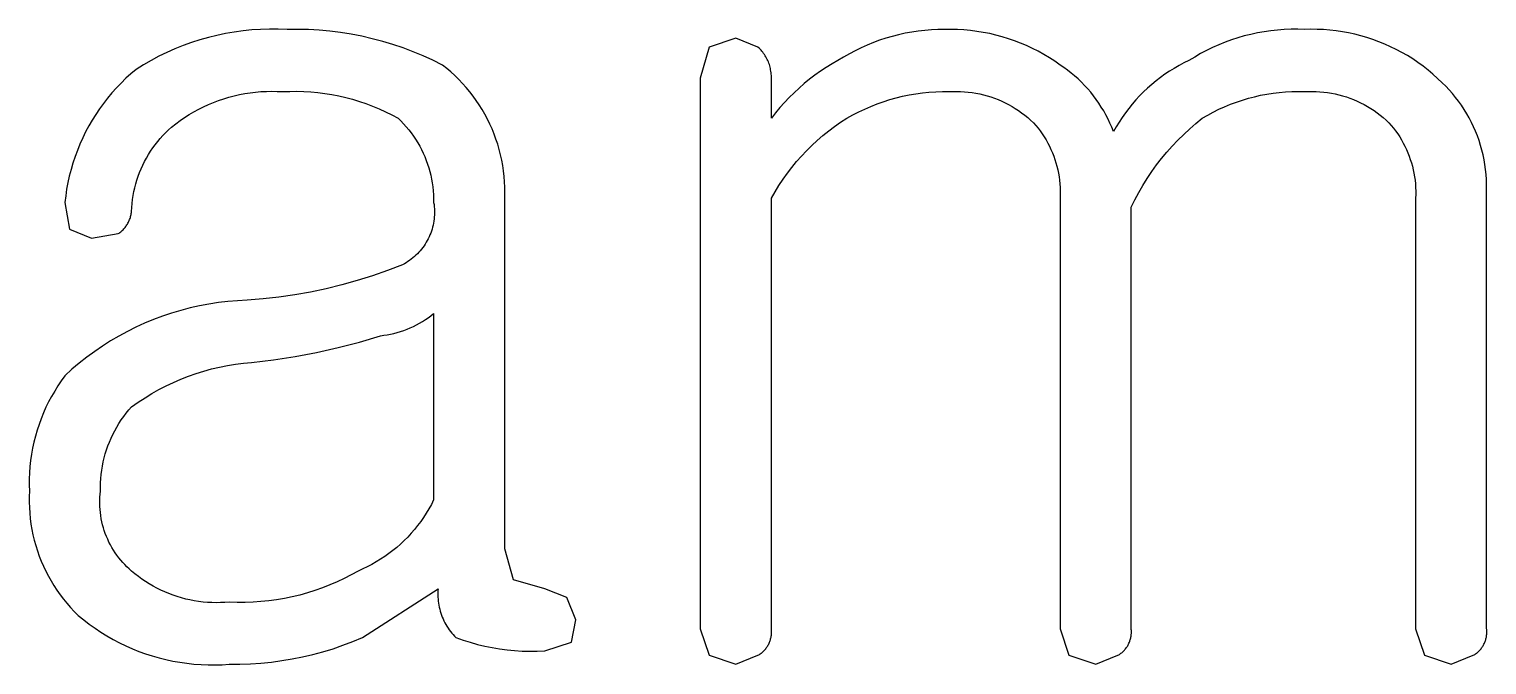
# Model space of a CAD drawing. Header units: millimetres. Extents: x 3033 to 5773, y 123 to 1487.
# Drawn here: x 4036.22 to 4053.13, y 319.68 to 327.06 of the extents above; entities that cross this region are included whole.
import ezdxf

# ---------------------------------------------------------------- set-up
doc = ezdxf.new("R2010")
doc.units = ezdxf.units.MM
doc.header["$MEASUREMENT"] = 0
doc.layers.add('TEX', color=70, linetype='Continuous')

msp = doc.modelspace()

# ---------------------------------------------------------------- linework, layer by layer
at = {"layer": 'TEX'}
for p, q in [((4038.197, 326.937), (4038.099, 326.906)), ((4038.295, 326.965), (4038.197, 326.937)), ((4038.395, 326.99), (4038.295, 326.965)), ((4038.495, 327.011), (4038.395, 326.99)), ((4038.596, 327.028), (4038.495, 327.011)), ((4038.697, 327.042), (4038.596, 327.028)), ((4038.799, 327.053), (4038.697, 327.042)), ((4038.901, 327.059), (4038.799, 327.053)), ((4039.004, 327.063), (4038.901, 327.059)), ((4039.106, 327.063), (4039.004, 327.063)), ((4039.208, 327.059), (4039.106, 327.063)), ((4039.333, 327.06), (4039.208, 327.059)), ((4039.458, 327.057), (4039.333, 327.06)), ((4039.582, 327.05), (4039.458, 327.057)), ((4039.706, 327.038), (4039.582, 327.05)), ((4039.83, 327.023), (4039.706, 327.038)), ((4039.953, 327.003), (4039.83, 327.023)), ((4040.075, 326.98), (4039.953, 327.003)), ((4040.197, 326.952), (4040.075, 326.98)), ((4040.318, 326.92), (4040.197, 326.952)), ((4040.437, 326.884), (4040.318, 326.92)), ((4044.414, 326.956), (4044.105, 326.853)), ((4044.672, 326.853), (4044.414, 326.956)), ((4046.083, 326.933), (4046.011, 326.906)), ((4046.156, 326.957), (4046.083, 326.933)), ((4046.23, 326.978), (4046.156, 326.957)), ((4046.304, 326.997), (4046.23, 326.978)), ((4046.379, 327.014), (4046.304, 326.997)), ((4046.455, 327.028), (4046.379, 327.014)), ((4046.531, 327.039), (4046.455, 327.028)), ((4046.607, 327.048), (4046.531, 327.039)), ((4046.684, 327.054), (4046.607, 327.048)), ((4046.76, 327.058), (4046.684, 327.054)), ((4046.837, 327.059), (4046.76, 327.058)), ((4046.912, 327.06), (4046.837, 327.059)), ((4046.987, 327.058), (4046.912, 327.06)), ((4047.062, 327.054), (4046.987, 327.058)), ((4047.137, 327.047), (4047.062, 327.054)), ((4047.212, 327.037), (4047.137, 327.047)), ((4047.286, 327.025), (4047.212, 327.037)), ((4047.36, 327.011), (4047.286, 327.025)), ((4047.433, 326.993), (4047.36, 327.011)), ((4047.505, 326.974), (4047.433, 326.993)), ((4047.577, 326.952), (4047.505, 326.974)), ((4047.648, 326.927), (4047.577, 326.952)), ((4047.718, 326.9), (4047.648, 326.927)), ((4050.164, 326.937), (4050.091, 326.911)), ((4050.239, 326.962), (4050.164, 326.937)), ((4050.314, 326.983), (4050.239, 326.962)), ((4050.39, 327.002), (4050.314, 326.983)), ((4050.467, 327.019), (4050.39, 327.002)), ((4050.544, 327.033), (4050.467, 327.019)), ((4050.621, 327.044), (4050.544, 327.033)), ((4050.699, 327.052), (4050.621, 327.044)), ((4050.777, 327.058), (4050.699, 327.052)), ((4050.856, 327.061), (4050.777, 327.058)), ((4050.934, 327.061), (4050.856, 327.061)), ((4051.012, 327.059), (4050.934, 327.061)), ((4051.086, 327.061), (4051.012, 327.059)), ((4051.159, 327.06), (4051.086, 327.061)), ((4051.233, 327.057), (4051.159, 327.06)), ((4051.306, 327.051), (4051.233, 327.057)), ((4051.379, 327.043), (4051.306, 327.051)), ((4051.452, 327.033), (4051.379, 327.043)), ((4051.524, 327.019), (4051.452, 327.033)), ((4051.596, 327.004), (4051.524, 327.019)), ((4051.667, 326.986), (4051.596, 327.004)), ((4051.737, 326.965), (4051.667, 326.986)), ((4051.807, 326.942), (4051.737, 326.965)), ((4051.876, 326.917), (4051.807, 326.942)), ((4051.944, 326.889), (4051.876, 326.917)), ((4037.722, 326.747), (4037.632, 326.7)), ((4037.814, 326.792), (4037.722, 326.747)), ((4037.908, 326.833), (4037.814, 326.792)), ((4038.003, 326.871), (4037.908, 326.833)), ((4038.099, 326.906), (4038.003, 326.871)), ((4040.555, 326.844), (4040.437, 326.884)), ((4040.672, 326.801), (4040.555, 326.844)), ((4040.787, 326.753), (4040.672, 326.801)), ((4040.901, 326.702), (4040.787, 326.753)), ((4044.105, 326.853), (4044.002, 326.492)), ((4044.684, 326.842), (4044.672, 326.853)), ((4044.696, 326.83), (4044.684, 326.842)), ((4044.707, 326.818), (4044.696, 326.83)), ((4044.717, 326.806), (4044.707, 326.818)), ((4044.727, 326.794), (4044.717, 326.806)), ((4044.737, 326.781), (4044.727, 326.794)), ((4044.747, 326.767), (4044.737, 326.781)), ((4044.755, 326.754), (4044.747, 326.767)), ((4044.764, 326.74), (4044.755, 326.754)), ((4045.732, 326.777), (4045.665, 326.738)), ((4045.8, 326.812), (4045.732, 326.777)), ((4045.869, 326.846), (4045.8, 326.812)), ((4045.939, 326.877), (4045.869, 326.846)), ((4046.011, 326.906), (4045.939, 326.877)), ((4047.787, 326.871), (4047.718, 326.9)), ((4047.855, 326.839), (4047.787, 326.871)), ((4047.922, 326.805), (4047.855, 326.839)), ((4047.988, 326.769), (4047.922, 326.805)), ((4048.053, 326.73), (4047.988, 326.769)), ((4049.807, 326.778), (4049.739, 326.739)), ((4049.876, 326.815), (4049.807, 326.778)), ((4049.946, 326.849), (4049.876, 326.815)), ((4050.018, 326.881), (4049.946, 326.849)), ((4050.091, 326.911), (4050.018, 326.881)), ((4052.011, 326.859), (4051.944, 326.889)), ((4052.077, 326.827), (4052.011, 326.859)), ((4052.142, 326.792), (4052.077, 326.827)), ((4052.206, 326.756), (4052.142, 326.792)), ((4052.268, 326.717), (4052.206, 326.756)), ((4037.456, 326.595), (4037.396, 326.544)), ((4037.543, 326.649), (4037.456, 326.595)), ((4037.632, 326.7), (4037.543, 326.649)), ((4041.012, 326.646), (4040.901, 326.702)), ((4041.062, 326.607), (4041.012, 326.646)), ((4041.11, 326.566), (4041.062, 326.607)), ((4044.772, 326.726), (4044.764, 326.74)), ((4044.779, 326.711), (4044.772, 326.726)), ((4044.786, 326.697), (4044.779, 326.711)), ((4044.792, 326.682), (4044.786, 326.697)), ((4044.798, 326.667), (4044.792, 326.682)), ((4044.804, 326.651), (4044.798, 326.667)), ((4044.808, 326.636), (4044.804, 326.651)), ((4044.813, 326.62), (4044.808, 326.636)), ((4044.816, 326.604), (4044.813, 326.62)), ((4044.819, 326.589), (4044.816, 326.604)), ((4044.822, 326.573), (4044.819, 326.589)), ((4045.464, 326.617), (4045.397, 326.574)), ((4045.531, 326.659), (4045.464, 326.617)), ((4045.6, 326.698), (4045.531, 326.659)), ((4045.665, 326.738), (4045.6, 326.698)), ((4048.116, 326.689), (4048.053, 326.73)), ((4048.177, 326.646), (4048.116, 326.689)), ((4048.221, 326.617), (4048.177, 326.646)), ((4048.264, 326.585), (4048.221, 326.617)), ((4048.306, 326.553), (4048.264, 326.585)), ((4049.502, 326.607), (4049.447, 326.573)), ((4049.557, 326.639), (4049.502, 326.607)), ((4049.614, 326.67), (4049.557, 326.639)), ((4049.672, 326.698), (4049.614, 326.67)), ((4049.739, 326.739), (4049.672, 326.698)), ((4052.329, 326.676), (4052.268, 326.717)), ((4052.388, 326.632), (4052.329, 326.676)), ((4052.446, 326.587), (4052.388, 326.632)), ((4052.503, 326.54), (4052.446, 326.587)), ((4037.282, 326.437), (4037.228, 326.38)), ((4037.338, 326.492), (4037.282, 326.437)), ((4037.396, 326.544), (4037.338, 326.492)), ((4041.156, 326.523), (4041.11, 326.566)), ((4041.202, 326.478), (4041.156, 326.523)), ((4041.245, 326.433), (4041.202, 326.478)), ((4041.287, 326.385), (4041.245, 326.433)), ((4044.002, 326.492), (4044.002, 320.1)), ((4044.824, 326.557), (4044.822, 326.573)), ((4044.826, 326.54), (4044.824, 326.557)), ((4044.827, 326.524), (4044.826, 326.54)), ((4044.827, 326.508), (4044.827, 326.524)), ((4044.827, 326.492), (4044.827, 326.508)), ((4044.827, 326.028), (4044.827, 326.492)), ((4045.208, 326.43), (4045.148, 326.378)), ((4045.269, 326.48), (4045.208, 326.43)), ((4045.333, 326.528), (4045.269, 326.48)), ((4045.397, 326.574), (4045.333, 326.528)), ((4048.346, 326.519), (4048.306, 326.553)), ((4048.386, 326.484), (4048.346, 326.519)), ((4048.424, 326.447), (4048.386, 326.484)), ((4048.461, 326.409), (4048.424, 326.447)), ((4048.497, 326.37), (4048.461, 326.409)), ((4049.24, 326.42), (4049.192, 326.377)), ((4049.29, 326.461), (4049.24, 326.42)), ((4049.341, 326.5), (4049.29, 326.461)), ((4049.393, 326.538), (4049.341, 326.5)), ((4049.447, 326.573), (4049.393, 326.538)), ((4052.557, 326.491), (4052.503, 326.54)), ((4052.61, 326.44), (4052.557, 326.491)), ((4052.651, 326.4), (4052.61, 326.44)), ((4037.126, 326.262), (4037.078, 326.2)), ((4037.176, 326.322), (4037.126, 326.262)), ((4037.228, 326.38), (4037.176, 326.322)), ((4038.413, 326.234), (4038.473, 326.254)), ((4038.473, 326.254), (4038.533, 326.272)), ((4038.533, 326.272), (4038.594, 326.288)), ((4038.594, 326.288), (4038.656, 326.302)), ((4038.656, 326.302), (4038.718, 326.314)), ((4038.718, 326.314), (4038.78, 326.324)), ((4038.78, 326.324), (4038.842, 326.331)), ((4038.842, 326.331), (4038.905, 326.337)), ((4038.905, 326.337), (4038.968, 326.34)), ((4038.968, 326.34), (4039.031, 326.341)), ((4039.031, 326.341), (4039.094, 326.34)), ((4039.094, 326.34), (4039.157, 326.337)), ((4039.157, 326.337), (4039.239, 326.34)), ((4039.239, 326.34), (4039.321, 326.341)), ((4039.321, 326.341), (4039.403, 326.339)), ((4039.403, 326.339), (4039.485, 326.334)), ((4039.485, 326.334), (4039.566, 326.326)), ((4039.566, 326.326), (4039.647, 326.316)), ((4039.647, 326.316), (4039.728, 326.303)), ((4039.728, 326.303), (4039.809, 326.287)), ((4039.809, 326.287), (4039.889, 326.269)), ((4039.889, 326.269), (4039.968, 326.248)), ((4039.968, 326.248), (4040.047, 326.224)), ((4041.328, 326.336), (4041.287, 326.385)), ((4041.366, 326.286), (4041.328, 326.336)), ((4041.403, 326.235), (4041.366, 326.286)), ((4045.033, 326.268), (4044.979, 326.211)), ((4045.09, 326.324), (4045.033, 326.268)), ((4045.148, 326.378), (4045.09, 326.324)), ((4046.126, 326.22), (4046.2, 326.244)), ((4046.2, 326.244), (4046.275, 326.264)), ((4046.275, 326.264), (4046.35, 326.283)), ((4046.35, 326.283), (4046.426, 326.298)), ((4046.426, 326.298), (4046.502, 326.311)), ((4046.502, 326.311), (4046.579, 326.322)), ((4046.579, 326.322), (4046.656, 326.33)), ((4046.656, 326.33), (4046.734, 326.335)), ((4046.734, 326.335), (4046.811, 326.337)), ((4046.811, 326.337), (4046.889, 326.337)), ((4046.889, 326.337), (4046.933, 326.339)), ((4046.933, 326.339), (4046.978, 326.34)), ((4046.978, 326.34), (4047.023, 326.339)), ((4047.023, 326.339), (4047.068, 326.336)), ((4047.068, 326.336), (4047.112, 326.332)), ((4047.112, 326.332), (4047.157, 326.327)), ((4047.157, 326.327), (4047.201, 326.32)), ((4047.201, 326.32), (4047.245, 326.311)), ((4047.245, 326.311), (4047.288, 326.301)), ((4047.288, 326.301), (4047.332, 326.289)), ((4047.332, 326.289), (4047.374, 326.276)), ((4047.374, 326.276), (4047.417, 326.261)), ((4047.417, 326.261), (4047.458, 326.245)), ((4047.458, 326.245), (4047.5, 326.227)), ((4048.532, 326.33), (4048.497, 326.37)), ((4048.565, 326.288), (4048.532, 326.33)), ((4048.596, 326.246), (4048.565, 326.288)), ((4048.627, 326.202), (4048.596, 326.246)), ((4049.056, 326.24), (4049.013, 326.192)), ((4049.1, 326.288), (4049.056, 326.24)), ((4049.145, 326.333), (4049.1, 326.288)), ((4049.192, 326.377), (4049.145, 326.333)), ((4050.222, 326.216), (4050.292, 326.239)), ((4050.292, 326.239), (4050.362, 326.26)), ((4050.362, 326.26), (4050.432, 326.278)), ((4050.432, 326.278), (4050.504, 326.294)), ((4050.504, 326.294), (4050.576, 326.308)), ((4050.576, 326.308), (4050.648, 326.319)), ((4050.648, 326.319), (4050.72, 326.328)), ((4050.72, 326.328), (4050.793, 326.334)), ((4050.793, 326.334), (4050.866, 326.337)), ((4050.866, 326.337), (4050.939, 326.339)), ((4050.939, 326.339), (4051.012, 326.337)), ((4051.012, 326.337), (4051.057, 326.339)), ((4051.057, 326.339), (4051.102, 326.34)), ((4051.102, 326.34), (4051.147, 326.339)), ((4051.147, 326.339), (4051.191, 326.336)), ((4051.191, 326.336), (4051.236, 326.332)), ((4051.236, 326.332), (4051.28, 326.327)), ((4051.28, 326.327), (4051.325, 326.32)), ((4051.325, 326.32), (4051.369, 326.311)), ((4051.369, 326.311), (4051.412, 326.301)), ((4051.412, 326.301), (4051.455, 326.289)), ((4051.455, 326.289), (4051.498, 326.276)), ((4051.498, 326.276), (4051.54, 326.261)), ((4051.54, 326.261), (4051.582, 326.245)), ((4051.582, 326.245), (4051.623, 326.227)), ((4052.69, 326.358), (4052.651, 326.4)), ((4052.728, 326.315), (4052.69, 326.358)), ((4052.765, 326.27), (4052.728, 326.315)), ((4052.8, 326.225), (4052.765, 326.27)), ((4036.989, 326.072), (4036.947, 326.006)), ((4037.032, 326.137), (4036.989, 326.072)), ((4037.078, 326.2), (4037.032, 326.137)), ((4038.02, 326.037), (4038.073, 326.071)), ((4038.073, 326.071), (4038.127, 326.103)), ((4038.127, 326.103), (4038.183, 326.133)), ((4038.183, 326.133), (4038.239, 326.161)), ((4038.239, 326.161), (4038.296, 326.187)), ((4038.296, 326.187), (4038.354, 326.212)), ((4038.354, 326.212), (4038.413, 326.234)), ((4040.047, 326.224), (4040.124, 326.198)), ((4040.124, 326.198), (4040.201, 326.169)), ((4040.201, 326.169), (4040.277, 326.137)), ((4040.277, 326.137), (4040.351, 326.103)), ((4040.351, 326.103), (4040.425, 326.067)), ((4041.438, 326.182), (4041.403, 326.235)), ((4041.472, 326.129), (4041.438, 326.182)), ((4041.503, 326.074), (4041.472, 326.129)), ((4041.533, 326.018), (4041.503, 326.074)), ((4044.876, 326.091), (4044.827, 326.028)), ((4044.926, 326.152), (4044.876, 326.091)), ((4044.979, 326.211), (4044.926, 326.152)), ((4045.771, 326.066), (4045.84, 326.102)), ((4045.84, 326.102), (4045.91, 326.135)), ((4045.91, 326.135), (4045.981, 326.166)), ((4045.981, 326.166), (4046.053, 326.194)), ((4046.053, 326.194), (4046.126, 326.22)), ((4047.5, 326.227), (4047.54, 326.208)), ((4047.54, 326.208), (4047.58, 326.187)), ((4047.58, 326.187), (4047.619, 326.166)), ((4047.619, 326.166), (4047.657, 326.142)), ((4047.657, 326.142), (4047.695, 326.118)), ((4047.695, 326.118), (4047.731, 326.092)), ((4047.731, 326.092), (4047.767, 326.065)), ((4048.655, 326.158), (4048.627, 326.202)), ((4048.683, 326.113), (4048.655, 326.158)), ((4048.709, 326.066), (4048.683, 326.113)), ((4048.934, 326.091), (4048.897, 326.038)), ((4048.973, 326.142), (4048.934, 326.091)), ((4049.013, 326.192), (4048.973, 326.142)), ((4049.89, 326.065), (4049.954, 326.1)), ((4049.954, 326.1), (4050.02, 326.132)), ((4050.02, 326.132), (4050.086, 326.162)), ((4050.086, 326.162), (4050.154, 326.19)), ((4050.154, 326.19), (4050.222, 326.216)), ((4051.623, 326.227), (4051.664, 326.208)), ((4051.664, 326.208), (4051.704, 326.187)), ((4051.704, 326.187), (4051.743, 326.166)), ((4051.743, 326.166), (4051.781, 326.142)), ((4051.781, 326.142), (4051.819, 326.118)), ((4051.819, 326.118), (4051.855, 326.092)), ((4051.855, 326.092), (4051.891, 326.065)), ((4052.833, 326.178), (4052.8, 326.225)), ((4052.865, 326.13), (4052.833, 326.178)), ((4052.895, 326.081), (4052.865, 326.13)), ((4052.923, 326.031), (4052.895, 326.081)), ((4036.908, 325.938), (4036.871, 325.869)), ((4036.947, 326.006), (4036.908, 325.938)), ((4037.834, 325.894), (4037.868, 325.925)), ((4037.868, 325.925), (4037.917, 325.964)), ((4037.917, 325.964), (4037.968, 326.001)), ((4037.968, 326.001), (4038.02, 326.037)), ((4040.425, 326.067), (4040.497, 326.028)), ((4040.497, 326.028), (4040.53, 325.996)), ((4040.53, 325.996), (4040.561, 325.963)), ((4040.561, 325.963), (4040.591, 325.929)), ((4040.591, 325.929), (4040.62, 325.894)), ((4041.561, 325.961), (4041.533, 326.018)), ((4041.587, 325.903), (4041.561, 325.961)), ((4041.61, 325.844), (4041.587, 325.903)), ((4045.492, 325.88), (4045.561, 325.932)), ((4045.561, 325.932), (4045.631, 325.981)), ((4045.631, 325.981), (4045.703, 326.028)), ((4045.703, 326.028), (4045.771, 326.066)), ((4047.767, 326.065), (4047.802, 326.037)), ((4047.802, 326.037), (4047.835, 326.007)), ((4047.835, 326.007), (4047.868, 325.976)), ((4047.868, 325.976), (4047.895, 325.945)), ((4047.895, 325.945), (4047.921, 325.913)), ((4047.921, 325.913), (4047.946, 325.88)), ((4048.733, 326.019), (4048.709, 326.066)), ((4048.755, 325.971), (4048.733, 326.019)), ((4048.777, 325.923), (4048.755, 325.971)), ((4048.796, 325.873), (4048.777, 325.923)), ((4048.828, 325.929), (4048.796, 325.873)), ((4048.861, 325.984), (4048.828, 325.929)), ((4048.897, 326.038), (4048.861, 325.984)), ((4049.612, 325.841), (4049.681, 325.905)), ((4049.681, 325.905), (4049.753, 325.968)), ((4049.753, 325.968), (4049.827, 326.028)), ((4049.827, 326.028), (4049.89, 326.065)), ((4051.891, 326.065), (4051.925, 326.037)), ((4051.925, 326.037), (4051.959, 326.007)), ((4051.959, 326.007), (4051.992, 325.976)), ((4051.992, 325.976), (4052.019, 325.945)), ((4052.019, 325.945), (4052.045, 325.913)), ((4052.045, 325.913), (4052.07, 325.88)), ((4052.949, 325.98), (4052.923, 326.031)), ((4052.974, 325.928), (4052.949, 325.98)), ((4052.997, 325.876), (4052.974, 325.928)), ((4036.837, 325.799), (4036.805, 325.728)), ((4036.871, 325.869), (4036.837, 325.799)), ((4037.679, 325.721), (4037.707, 325.758)), ((4037.707, 325.758), (4037.737, 325.793)), ((4037.737, 325.793), (4037.768, 325.828)), ((4037.768, 325.828), (4037.8, 325.861)), ((4037.8, 325.861), (4037.834, 325.894)), ((4040.62, 325.894), (4040.648, 325.858)), ((4040.648, 325.858), (4040.675, 325.821)), ((4040.675, 325.821), (4040.7, 325.783)), ((4040.7, 325.783), (4040.724, 325.744)), ((4040.724, 325.744), (4040.747, 325.705)), ((4041.632, 325.785), (4041.61, 325.844)), ((4041.652, 325.725), (4041.632, 325.785)), ((4045.297, 325.711), (4045.36, 325.77)), ((4045.36, 325.77), (4045.425, 325.826)), ((4045.425, 325.826), (4045.492, 325.88)), ((4047.946, 325.88), (4047.97, 325.846)), ((4047.97, 325.846), (4047.993, 325.811)), ((4047.993, 325.811), (4048.014, 325.776)), ((4048.014, 325.776), (4048.035, 325.74)), ((4048.035, 325.74), (4048.054, 325.703)), ((4049.479, 325.705), (4049.544, 325.774)), ((4049.544, 325.774), (4049.612, 325.841)), ((4052.07, 325.88), (4052.094, 325.846)), ((4052.094, 325.846), (4052.117, 325.811)), ((4052.117, 325.811), (4052.138, 325.776)), ((4052.138, 325.776), (4052.158, 325.74)), ((4052.158, 325.74), (4052.177, 325.703)), ((4053.018, 325.822), (4052.997, 325.876)), ((4053.038, 325.768), (4053.018, 325.822)), ((4053.055, 325.713), (4053.038, 325.768)), ((4036.748, 325.582), (4036.724, 325.508)), ((4036.775, 325.655), (4036.748, 325.582)), ((4036.805, 325.728), (4036.775, 325.655)), ((4037.555, 325.525), (4037.577, 325.566)), ((4037.577, 325.566), (4037.601, 325.606)), ((4037.601, 325.606), (4037.625, 325.645)), ((4037.625, 325.645), (4037.651, 325.684)), ((4037.651, 325.684), (4037.679, 325.721)), ((4040.747, 325.705), (4040.768, 325.664)), ((4040.768, 325.664), (4040.788, 325.623)), ((4040.788, 325.623), (4040.806, 325.582)), ((4040.806, 325.582), (4040.823, 325.539)), ((4041.67, 325.664), (4041.652, 325.725)), ((4041.685, 325.603), (4041.67, 325.664)), ((4041.699, 325.541), (4041.685, 325.603)), ((4045.12, 325.524), (4045.177, 325.588)), ((4045.177, 325.588), (4045.236, 325.651)), ((4045.236, 325.651), (4045.297, 325.711)), ((4048.054, 325.703), (4048.071, 325.665)), ((4048.071, 325.665), (4048.088, 325.627)), ((4048.088, 325.627), (4048.103, 325.589)), ((4048.103, 325.589), (4048.117, 325.549)), ((4049.355, 325.56), (4049.416, 325.633)), ((4049.416, 325.633), (4049.479, 325.705)), ((4052.177, 325.703), (4052.195, 325.665)), ((4052.195, 325.665), (4052.212, 325.627)), ((4052.212, 325.627), (4052.227, 325.589)), ((4052.227, 325.589), (4052.24, 325.549)), ((4053.071, 325.658), (4053.055, 325.713)), ((4053.084, 325.602), (4053.071, 325.658)), ((4053.096, 325.546), (4053.084, 325.602)), ((4036.702, 325.433), (4036.682, 325.357)), ((4036.724, 325.508), (4036.702, 325.433)), ((4037.482, 325.354), (4037.498, 325.398)), ((4037.498, 325.398), (4037.515, 325.441)), ((4037.515, 325.441), (4037.535, 325.483)), ((4037.535, 325.483), (4037.555, 325.525)), ((4040.823, 325.539), (4040.839, 325.496)), ((4040.839, 325.496), (4040.853, 325.453)), ((4040.853, 325.453), (4040.865, 325.409)), ((4040.865, 325.409), (4040.876, 325.365)), ((4041.71, 325.479), (4041.699, 325.541)), ((4041.72, 325.416), (4041.71, 325.479)), ((4041.727, 325.353), (4041.72, 325.416)), ((4045.013, 325.389), (4045.065, 325.457)), ((4045.065, 325.457), (4045.12, 325.524)), ((4048.117, 325.549), (4048.129, 325.51)), ((4048.129, 325.51), (4048.14, 325.47)), ((4048.14, 325.47), (4048.15, 325.43)), ((4048.15, 325.43), (4048.158, 325.389)), ((4049.188, 325.329), (4049.241, 325.408)), ((4049.241, 325.408), (4049.297, 325.485)), ((4049.297, 325.485), (4049.355, 325.56)), ((4052.24, 325.549), (4052.253, 325.51)), ((4052.253, 325.51), (4052.264, 325.47)), ((4052.264, 325.47), (4052.274, 325.43)), ((4052.274, 325.43), (4052.282, 325.389)), ((4053.106, 325.489), (4053.096, 325.546)), ((4053.114, 325.432), (4053.106, 325.489)), ((4053.12, 325.375), (4053.114, 325.432)), ((4036.666, 325.28), (4036.651, 325.204)), ((4036.682, 325.357), (4036.666, 325.28)), ((4037.442, 325.221), (4037.454, 325.266)), ((4037.454, 325.266), (4037.467, 325.31)), ((4037.467, 325.31), (4037.482, 325.354)), ((4040.876, 325.365), (4040.885, 325.32)), ((4040.885, 325.32), (4040.893, 325.276)), ((4040.893, 325.276), (4040.9, 325.23)), ((4040.9, 325.23), (4040.904, 325.185)), ((4041.732, 325.29), (4041.727, 325.353)), ((4041.735, 325.227), (4041.732, 325.29)), ((4041.735, 325.163), (4041.735, 325.227)), ((4044.87, 325.175), (4044.915, 325.248)), ((4044.915, 325.248), (4044.963, 325.319)), ((4044.963, 325.319), (4045.013, 325.389)), ((4048.158, 325.389), (4048.165, 325.348)), ((4048.165, 325.348), (4048.171, 325.307)), ((4048.171, 325.307), (4048.175, 325.266)), ((4048.175, 325.266), (4048.178, 325.224)), ((4048.178, 325.224), (4048.179, 325.183)), ((4049.09, 325.166), (4049.137, 325.248)), ((4049.137, 325.248), (4049.188, 325.329)), ((4052.282, 325.389), (4052.289, 325.348)), ((4052.289, 325.348), (4052.295, 325.307)), ((4052.295, 325.307), (4052.299, 325.266)), ((4052.299, 325.266), (4052.301, 325.224)), ((4052.301, 325.224), (4052.303, 325.183)), ((4053.124, 325.318), (4053.12, 325.375)), ((4053.126, 325.261), (4053.124, 325.318)), ((4053.126, 325.203), (4053.126, 325.261)), ((4036.64, 325.126), (4036.631, 325.049)), ((4036.651, 325.204), (4036.64, 325.126)), ((4037.41, 325.038), (4037.416, 325.084)), ((4037.416, 325.084), (4037.423, 325.13)), ((4037.423, 325.13), (4037.432, 325.176)), ((4037.432, 325.176), (4037.442, 325.221)), ((4040.904, 325.185), (4040.908, 325.14)), ((4040.908, 325.14), (4040.909, 325.094)), ((4040.909, 325.094), (4040.909, 325.049)), ((4041.734, 325.1), (4041.735, 325.163)), ((4041.734, 321.028), (4041.734, 325.1)), ((4044.827, 325.1), (4044.87, 325.175)), ((4044.827, 320.1), (4044.827, 325.1)), ((4048.179, 325.142), (4048.177, 325.1)), ((4048.177, 325.1), (4048.177, 320.1)), ((4048.179, 325.183), (4048.179, 325.142)), ((4049.002, 324.997), (4049.044, 325.082)), ((4049.044, 325.082), (4049.09, 325.166)), ((4052.303, 325.142), (4052.301, 325.1)), ((4052.301, 325.1), (4052.301, 320.1)), ((4052.303, 325.183), (4052.303, 325.142)), ((4053.126, 320.1), (4053.126, 325.203)), ((4036.631, 325.049), (4036.683, 324.739)), ((4037.39, 324.875), (4037.393, 324.887)), ((4037.393, 324.887), (4037.396, 324.898)), ((4037.396, 324.898), (4037.399, 324.91)), ((4037.399, 324.91), (4037.401, 324.922)), ((4037.401, 324.922), (4037.403, 324.934)), ((4037.403, 324.934), (4037.404, 324.945)), ((4037.404, 324.945), (4037.407, 324.992)), ((4037.407, 324.992), (4037.41, 325.038)), ((4040.909, 325.049), (4040.913, 325.025)), ((4040.913, 325.025), (4040.916, 325.001)), ((4040.916, 325.001), (4040.917, 324.977)), ((4040.918, 324.905), (4040.916, 324.881)), ((4040.917, 324.977), (4040.918, 324.953)), ((4040.918, 324.953), (4040.919, 324.929)), ((4040.919, 324.929), (4040.918, 324.905)), ((4049.002, 320.1), (4049.002, 324.997)), ((4036.683, 324.739), (4036.94, 324.636)), ((4037.278, 324.709), (4037.287, 324.717)), ((4037.287, 324.717), (4037.296, 324.725)), ((4037.296, 324.725), (4037.305, 324.733)), ((4037.305, 324.733), (4037.313, 324.742)), ((4037.313, 324.742), (4037.321, 324.751)), ((4037.321, 324.751), (4037.328, 324.76)), ((4037.328, 324.76), (4037.336, 324.769)), ((4037.336, 324.769), (4037.343, 324.779)), ((4037.343, 324.779), (4037.349, 324.789)), ((4037.349, 324.789), (4037.356, 324.799)), ((4037.356, 324.799), (4037.362, 324.81)), ((4037.362, 324.81), (4037.367, 324.82)), ((4037.367, 324.82), (4037.373, 324.831)), ((4037.373, 324.831), (4037.377, 324.842)), ((4037.377, 324.842), (4037.382, 324.853)), ((4037.382, 324.853), (4037.386, 324.864)), ((4037.386, 324.864), (4037.39, 324.875)), ((4040.883, 324.718), (4040.875, 324.695)), ((4040.89, 324.74), (4040.883, 324.718)), ((4040.897, 324.763), (4040.89, 324.74)), ((4040.902, 324.787), (4040.897, 324.763)), ((4040.907, 324.81), (4040.902, 324.787)), ((4040.911, 324.834), (4040.907, 324.81)), ((4040.914, 324.858), (4040.911, 324.834)), ((4040.916, 324.881), (4040.914, 324.858)), ((4036.94, 324.636), (4037.25, 324.688)), ((4037.25, 324.688), (4037.259, 324.695)), ((4037.259, 324.695), (4037.269, 324.702)), ((4037.269, 324.702), (4037.278, 324.709)), ((4040.811, 324.567), (4040.797, 324.547)), ((4040.823, 324.587), (4040.811, 324.567)), ((4040.835, 324.608), (4040.823, 324.587)), ((4040.846, 324.629), (4040.835, 324.608)), ((4040.856, 324.651), (4040.846, 324.629)), ((4040.866, 324.673), (4040.856, 324.651)), ((4040.875, 324.695), (4040.866, 324.673)), ((4040.649, 324.391), (4040.63, 324.377)), ((4040.668, 324.406), (4040.649, 324.391)), ((4040.686, 324.421), (4040.668, 324.406)), ((4040.704, 324.438), (4040.686, 324.421)), ((4040.721, 324.454), (4040.704, 324.438)), ((4040.738, 324.472), (4040.721, 324.454)), ((4040.754, 324.49), (4040.738, 324.472)), ((4040.769, 324.508), (4040.754, 324.49)), ((4040.783, 324.527), (4040.769, 324.508)), ((4040.797, 324.547), (4040.783, 324.527)), ((4040.375, 324.26), (4040.2, 324.198)), ((4040.549, 324.327), (4040.375, 324.26)), ((4040.57, 324.338), (4040.549, 324.327)), ((4040.59, 324.35), (4040.57, 324.338)), ((4040.61, 324.363), (4040.59, 324.35)), ((4040.63, 324.377), (4040.61, 324.363)), ((4039.663, 324.048), (4039.481, 324.009)), ((4039.844, 324.092), (4039.663, 324.048)), ((4040.023, 324.142), (4039.844, 324.092)), ((4040.2, 324.198), (4040.023, 324.142)), ((4038.412, 323.887), (4038.302, 323.87)), ((4038.522, 323.9), (4038.412, 323.887)), ((4038.633, 323.909), (4038.522, 323.9)), ((4038.744, 323.915), (4038.633, 323.909)), ((4038.93, 323.929), (4038.744, 323.915)), ((4039.114, 323.95), (4038.93, 323.929)), ((4039.298, 323.977), (4039.114, 323.95)), ((4039.481, 324.009), (4039.298, 323.977)), ((4037.764, 323.729), (4037.659, 323.69)), ((4037.869, 323.765), (4037.764, 323.729)), ((4037.976, 323.797), (4037.869, 323.765)), ((4038.084, 323.825), (4037.976, 323.797)), ((4038.192, 323.849), (4038.084, 323.825)), ((4038.302, 323.87), (4038.192, 323.849)), ((4040.813, 323.689), (4040.846, 323.711)), ((4040.846, 323.711), (4040.878, 323.735)), ((4040.878, 323.735), (4040.909, 323.76)), ((4040.909, 323.76), (4040.909, 321.595)), ((4037.355, 323.552), (4037.258, 323.499)), ((4037.455, 323.601), (4037.355, 323.552)), ((4037.556, 323.647), (4037.455, 323.601)), ((4037.659, 323.69), (4037.556, 323.647)), ((4040.448, 323.529), (4040.487, 323.54)), ((4040.487, 323.54), (4040.525, 323.551)), ((4040.525, 323.551), (4040.563, 323.564)), ((4040.563, 323.564), (4040.601, 323.578)), ((4040.601, 323.578), (4040.637, 323.593)), ((4040.637, 323.593), (4040.674, 323.61)), ((4040.674, 323.61), (4040.71, 323.628)), ((4040.71, 323.628), (4040.745, 323.647)), ((4040.745, 323.647), (4040.779, 323.667)), ((4040.779, 323.667), (4040.813, 323.689)), ((4037.067, 323.383), (4036.976, 323.32)), ((4037.161, 323.442), (4037.067, 323.383)), ((4037.258, 323.499), (4037.161, 323.442)), ((4039.551, 323.309), (4039.8, 323.365)), ((4039.8, 323.365), (4040.047, 323.429)), ((4040.047, 323.429), (4040.291, 323.502)), ((4040.291, 323.502), (4040.33, 323.507)), ((4040.33, 323.507), (4040.37, 323.513)), ((4040.37, 323.513), (4040.409, 323.521)), ((4040.409, 323.521), (4040.448, 323.529)), ((4036.886, 323.254), (4036.798, 323.185)), ((4036.976, 323.32), (4036.886, 323.254)), ((4038.796, 323.193), (4039.049, 323.223)), ((4039.049, 323.223), (4039.301, 323.262)), ((4039.301, 323.262), (4039.551, 323.309)), ((4036.631, 323.038), (4036.589, 322.98)), ((4036.713, 323.113), (4036.631, 323.038)), ((4036.798, 323.185), (4036.713, 323.113)), ((4037.977, 322.998), (4038.064, 323.032)), ((4038.064, 323.032), (4038.153, 323.063)), ((4038.153, 323.063), (4038.242, 323.091)), ((4038.242, 323.091), (4038.333, 323.116)), ((4038.333, 323.116), (4038.424, 323.138)), ((4038.424, 323.138), (4038.517, 323.156)), ((4038.517, 323.156), (4038.609, 323.172)), ((4038.609, 323.172), (4038.702, 323.184)), ((4038.702, 323.184), (4038.796, 323.193)), ((4036.512, 322.86), (4036.476, 322.798)), ((4036.549, 322.921), (4036.512, 322.86)), ((4036.589, 322.98), (4036.549, 322.921)), ((4037.64, 322.832), (4037.722, 322.878)), ((4037.722, 322.878), (4037.805, 322.921)), ((4037.805, 322.921), (4037.89, 322.961)), ((4037.89, 322.961), (4037.977, 322.998)), ((4036.442, 322.735), (4036.411, 322.671)), ((4036.476, 322.798), (4036.442, 322.735)), ((4037.404, 322.677), (4037.481, 322.732)), ((4037.481, 322.732), (4037.56, 322.783)), ((4037.56, 322.783), (4037.64, 322.832)), ((4036.355, 322.539), (4036.331, 322.472)), ((4036.382, 322.605), (4036.355, 322.539)), ((4036.411, 322.671), (4036.382, 322.605)), ((4037.258, 322.484), (4037.285, 322.524)), ((4037.285, 322.524), (4037.313, 322.564)), ((4037.313, 322.564), (4037.342, 322.603)), ((4037.342, 322.603), (4037.372, 322.641)), ((4037.372, 322.641), (4037.404, 322.677)), ((4036.308, 322.404), (4036.289, 322.335)), ((4036.331, 322.472), (4036.308, 322.404)), ((4037.167, 322.312), (4037.187, 322.356)), ((4037.187, 322.356), (4037.209, 322.399)), ((4037.209, 322.399), (4037.233, 322.442)), ((4037.233, 322.442), (4037.258, 322.484)), ((4036.256, 322.196), (4036.243, 322.126)), ((4036.271, 322.266), (4036.256, 322.196)), ((4036.289, 322.335), (4036.271, 322.266)), ((4037.114, 322.176), (4037.13, 322.222)), ((4037.13, 322.222), (4037.147, 322.268)), ((4037.147, 322.268), (4037.167, 322.312)), ((4036.233, 322.055), (4036.225, 321.984)), ((4036.243, 322.126), (4036.233, 322.055)), ((4037.066, 321.988), (4037.075, 322.036)), ((4037.075, 322.036), (4037.087, 322.083)), ((4037.087, 322.083), (4037.099, 322.13)), ((4037.099, 322.13), (4037.114, 322.176)), ((4036.22, 321.912), (4036.217, 321.841)), ((4036.225, 321.984), (4036.22, 321.912)), ((4037.044, 321.795), (4037.047, 321.844)), ((4037.047, 321.844), (4037.052, 321.892)), ((4037.052, 321.892), (4037.058, 321.94)), ((4037.058, 321.94), (4037.066, 321.988)), ((4036.219, 321.698), (4036.216, 321.634)), ((4036.217, 321.841), (4036.217, 321.769)), ((4036.217, 321.769), (4036.219, 321.698)), ((4037.039, 321.662), (4037.043, 321.698)), ((4037.043, 321.747), (4037.044, 321.795)), ((4037.043, 321.698), (4037.043, 321.747)), ((4036.216, 321.634), (4036.216, 321.57)), ((4036.216, 321.57), (4036.218, 321.506)), ((4036.218, 321.506), (4036.222, 321.442)), ((4037.035, 321.591), (4037.037, 321.627)), ((4037.035, 321.555), (4037.035, 321.591)), ((4037.036, 321.519), (4037.035, 321.555)), ((4037.038, 321.484), (4037.036, 321.519)), ((4037.037, 321.627), (4037.039, 321.662)), ((4040.883, 321.543), (4040.854, 321.492)), ((4040.909, 321.595), (4040.883, 321.543)), ((4036.222, 321.442), (4036.228, 321.379)), ((4036.228, 321.379), (4036.237, 321.315)), ((4037.042, 321.448), (4037.038, 321.484)), ((4037.046, 321.413), (4037.042, 321.448)), ((4037.052, 321.377), (4037.046, 321.413)), ((4037.059, 321.342), (4037.052, 321.377)), ((4037.068, 321.307), (4037.059, 321.342)), ((4040.759, 321.344), (4040.723, 321.298)), ((4040.792, 321.392), (4040.759, 321.344)), ((4040.824, 321.441), (4040.792, 321.392)), ((4040.854, 321.492), (4040.824, 321.441)), ((4036.237, 321.315), (4036.248, 321.252)), ((4036.248, 321.252), (4036.26, 321.189)), ((4036.26, 321.189), (4036.275, 321.127)), ((4037.077, 321.273), (4037.068, 321.307)), ((4037.088, 321.239), (4037.077, 321.273)), ((4037.099, 321.205), (4037.088, 321.239)), ((4037.112, 321.172), (4037.099, 321.205)), ((4037.127, 321.139), (4037.112, 321.172)), ((4040.608, 321.165), (4040.567, 321.123)), ((4040.648, 321.208), (4040.608, 321.165)), ((4040.687, 321.252), (4040.648, 321.208)), ((4040.723, 321.298), (4040.687, 321.252)), ((4036.275, 321.127), (4036.293, 321.066)), ((4036.293, 321.066), (4036.312, 321.005)), ((4036.312, 321.005), (4036.333, 320.944)), ((4037.142, 321.106), (4037.127, 321.139)), ((4037.158, 321.074), (4037.142, 321.106)), ((4037.176, 321.043), (4037.158, 321.074)), ((4037.194, 321.013), (4037.176, 321.043)), ((4037.214, 320.983), (4037.194, 321.013)), ((4040.435, 321.007), (4040.389, 320.972)), ((4040.481, 321.044), (4040.435, 321.007)), ((4040.525, 321.083), (4040.481, 321.044)), ((4040.567, 321.123), (4040.525, 321.083)), ((4041.837, 320.667), (4041.734, 321.028)), ((4036.333, 320.944), (4036.357, 320.885)), ((4036.357, 320.885), (4036.382, 320.826)), ((4037.234, 320.953), (4037.214, 320.983)), ((4037.256, 320.925), (4037.234, 320.953)), ((4037.278, 320.897), (4037.256, 320.925)), ((4037.302, 320.87), (4037.278, 320.897)), ((4037.326, 320.844), (4037.302, 320.87)), ((4037.351, 320.818), (4037.326, 320.844)), ((4040.191, 320.846), (4040.139, 320.819)), ((4040.242, 320.875), (4040.191, 320.846)), ((4040.292, 320.906), (4040.242, 320.875)), ((4040.341, 320.938), (4040.292, 320.906)), ((4040.389, 320.972), (4040.341, 320.938)), ((4036.382, 320.826), (4036.409, 320.768)), ((4036.409, 320.768), (4036.439, 320.711)), ((4036.439, 320.711), (4036.47, 320.656)), ((4037.377, 320.794), (4037.351, 320.818)), ((4037.404, 320.77), (4037.377, 320.794)), ((4037.443, 320.737), (4037.404, 320.77)), ((4037.483, 320.706), (4037.443, 320.737)), ((4037.525, 320.676), (4037.483, 320.706)), ((4037.567, 320.647), (4037.525, 320.676)), ((4039.871, 320.683), (4039.789, 320.644)), ((4039.953, 320.725), (4039.871, 320.683)), ((4040.033, 320.77), (4039.953, 320.725)), ((4040.087, 320.794), (4040.033, 320.77)), ((4040.139, 320.819), (4040.087, 320.794)), ((4042.198, 320.564), (4041.837, 320.667)), ((4036.47, 320.656), (4036.503, 320.601)), ((4036.503, 320.601), (4036.538, 320.548)), ((4036.538, 320.548), (4036.575, 320.495)), ((4036.575, 320.495), (4036.614, 320.444)), ((4037.61, 320.62), (4037.567, 320.647)), ((4037.654, 320.594), (4037.61, 320.62)), ((4037.699, 320.57), (4037.654, 320.594)), ((4037.744, 320.548), (4037.699, 320.57)), ((4037.791, 320.527), (4037.744, 320.548)), ((4037.838, 320.507), (4037.791, 320.527)), ((4037.886, 320.489), (4037.838, 320.507)), ((4037.934, 320.473), (4037.886, 320.489)), ((4039.357, 320.491), (4039.267, 320.47)), ((4039.445, 320.516), (4039.357, 320.491)), ((4039.532, 320.544), (4039.445, 320.516)), ((4039.619, 320.574), (4039.532, 320.544)), ((4039.704, 320.608), (4039.619, 320.574)), ((4039.789, 320.644), (4039.704, 320.608)), ((4040.085, 319.997), (4040.961, 320.564)), ((4040.959, 320.54), (4040.958, 320.516)), ((4040.958, 320.516), (4040.958, 320.492)), ((4040.958, 320.492), (4040.958, 320.468)), ((4040.961, 320.564), (4040.959, 320.54)), ((4042.456, 320.461), (4042.198, 320.564)), ((4036.614, 320.444), (4036.654, 320.395)), ((4036.654, 320.395), (4036.697, 320.347)), ((4036.697, 320.347), (4036.74, 320.3)), ((4037.983, 320.458), (4037.934, 320.473)), ((4038.032, 320.445), (4037.983, 320.458)), ((4038.082, 320.434), (4038.032, 320.445)), ((4038.132, 320.424), (4038.082, 320.434)), ((4038.182, 320.416), (4038.132, 320.424)), ((4038.233, 320.41), (4038.182, 320.416)), ((4038.284, 320.406), (4038.233, 320.41)), ((4038.335, 320.403), (4038.284, 320.406)), ((4038.385, 320.402), (4038.335, 320.403)), ((4038.436, 320.403), (4038.385, 320.402)), ((4038.487, 320.405), (4038.436, 320.403)), ((4038.538, 320.409), (4038.487, 320.405)), ((4038.63, 320.406), (4038.538, 320.409)), ((4038.722, 320.406), (4038.63, 320.406)), ((4038.813, 320.409), (4038.722, 320.406)), ((4038.905, 320.415), (4038.813, 320.409)), ((4038.996, 320.424), (4038.905, 320.415)), ((4039.087, 320.436), (4038.996, 320.424)), ((4039.177, 320.451), (4039.087, 320.436)), ((4039.267, 320.47), (4039.177, 320.451)), ((4040.958, 320.468), (4040.96, 320.444)), ((4040.96, 320.444), (4040.962, 320.42)), ((4040.962, 320.42), (4040.965, 320.397)), ((4040.965, 320.397), (4040.969, 320.373)), ((4040.969, 320.373), (4040.974, 320.349)), ((4040.974, 320.349), (4040.979, 320.326)), ((4040.979, 320.326), (4040.985, 320.303)), ((4042.559, 320.203), (4042.456, 320.461)), ((4036.74, 320.3), (4036.786, 320.255)), ((4036.786, 320.255), (4036.849, 320.202)), ((4036.849, 320.202), (4036.914, 320.152)), ((4036.914, 320.152), (4036.981, 320.105)), ((4040.985, 320.303), (4040.992, 320.28)), ((4040.992, 320.28), (4041, 320.257)), ((4041, 320.257), (4041.009, 320.235)), ((4041.009, 320.235), (4041.018, 320.213)), ((4041.018, 320.213), (4041.028, 320.191)), ((4041.028, 320.191), (4041.039, 320.17)), ((4041.039, 320.17), (4041.051, 320.149)), ((4042.507, 319.945), (4042.559, 320.203)), ((4036.981, 320.105), (4037.049, 320.059)), ((4037.049, 320.059), (4037.119, 320.016)), ((4037.119, 320.016), (4037.191, 319.975)), ((4039.972, 319.95), (4040.085, 319.997)), ((4041.051, 320.149), (4041.063, 320.128)), ((4041.063, 320.128), (4041.076, 320.108)), ((4041.076, 320.108), (4041.089, 320.088)), ((4041.089, 320.088), (4041.104, 320.069)), ((4041.104, 320.069), (4041.119, 320.05)), ((4041.119, 320.05), (4041.134, 320.032)), ((4041.134, 320.032), (4041.15, 320.014)), ((4041.15, 320.014), (4041.167, 319.997)), ((4041.167, 319.997), (4041.25, 319.968)), ((4044.002, 320.1), (4044.105, 319.791)), ((4044.816, 319.972), (4044.819, 319.982)), ((4044.819, 319.982), (4044.822, 319.993)), ((4044.822, 319.993), (4044.824, 320.003)), ((4044.824, 320.003), (4044.826, 320.014)), ((4044.826, 320.014), (4044.827, 320.025)), ((4044.828, 320.089), (4044.827, 320.1)), ((4044.827, 320.025), (4044.828, 320.036)), ((4044.829, 320.079), (4044.828, 320.089)), ((4044.828, 320.036), (4044.829, 320.046)), ((4044.829, 320.068), (4044.829, 320.079)), ((4044.829, 320.057), (4044.829, 320.068)), ((4044.829, 320.046), (4044.829, 320.057)), ((4048.177, 320.1), (4048.28, 319.791)), ((4048.991, 319.972), (4048.994, 319.982)), ((4048.994, 319.982), (4048.997, 319.993)), ((4048.997, 319.993), (4048.999, 320.003)), ((4048.999, 320.003), (4049.001, 320.014)), ((4049.001, 320.014), (4049.002, 320.025)), ((4049.003, 320.089), (4049.002, 320.1)), ((4049.002, 320.025), (4049.003, 320.036)), ((4049.004, 320.079), (4049.003, 320.089)), ((4049.003, 320.036), (4049.004, 320.046)), ((4049.004, 320.068), (4049.004, 320.079)), ((4049.004, 320.057), (4049.004, 320.068)), ((4049.004, 320.046), (4049.004, 320.057)), ((4052.301, 320.1), (4052.404, 319.791)), ((4053.115, 319.972), (4053.118, 319.982)), ((4053.118, 319.982), (4053.121, 319.993)), ((4053.121, 319.993), (4053.123, 320.003)), ((4053.123, 320.003), (4053.125, 320.014)), ((4053.125, 320.014), (4053.126, 320.025)), ((4053.127, 320.089), (4053.126, 320.1)), ((4053.126, 320.025), (4053.127, 320.036)), ((4053.128, 320.079), (4053.127, 320.089)), ((4053.127, 320.036), (4053.128, 320.046)), ((4053.128, 320.068), (4053.128, 320.079)), ((4053.128, 320.057), (4053.128, 320.068)), ((4053.128, 320.046), (4053.128, 320.057)), ((4037.191, 319.975), (4037.264, 319.937)), ((4037.264, 319.937), (4037.338, 319.901)), ((4037.338, 319.901), (4037.413, 319.868)), ((4037.413, 319.868), (4037.489, 319.837)), ((4037.489, 319.837), (4037.566, 319.809)), ((4039.507, 319.801), (4039.625, 319.832)), ((4039.625, 319.832), (4039.742, 319.868)), ((4039.742, 319.868), (4039.857, 319.907)), ((4039.857, 319.907), (4039.972, 319.95)), ((4041.25, 319.968), (4041.333, 319.942)), ((4041.333, 319.942), (4041.417, 319.918)), ((4041.417, 319.918), (4041.502, 319.898)), ((4041.502, 319.898), (4041.588, 319.881)), ((4041.588, 319.881), (4041.674, 319.866)), ((4041.674, 319.866), (4041.761, 319.855)), ((4041.761, 319.855), (4041.848, 319.846)), ((4041.848, 319.846), (4041.936, 319.841)), ((4041.936, 319.841), (4042.023, 319.838)), ((4042.023, 319.838), (4042.111, 319.839)), ((4042.111, 319.839), (4042.198, 319.842)), ((4042.198, 319.842), (4042.507, 319.945)), ((4044.699, 319.808), (4044.708, 319.815)), ((4044.708, 319.815), (4044.716, 319.821)), ((4044.716, 319.821), (4044.725, 319.828)), ((4044.725, 319.828), (4044.733, 319.836)), ((4044.733, 319.836), (4044.74, 319.843)), ((4044.74, 319.843), (4044.748, 319.851)), ((4044.748, 319.851), (4044.755, 319.859)), ((4044.755, 319.859), (4044.762, 319.868)), ((4044.762, 319.868), (4044.768, 319.876)), ((4044.768, 319.876), (4044.774, 319.885)), ((4044.774, 319.885), (4044.78, 319.894)), ((4044.78, 319.894), (4044.786, 319.903)), ((4044.786, 319.903), (4044.791, 319.912)), ((4044.791, 319.912), (4044.796, 319.922)), ((4044.796, 319.922), (4044.801, 319.932)), ((4044.801, 319.932), (4044.805, 319.942)), ((4044.805, 319.942), (4044.809, 319.952)), ((4044.809, 319.952), (4044.813, 319.962)), ((4044.813, 319.962), (4044.816, 319.972)), ((4048.875, 319.808), (4048.883, 319.815)), ((4048.883, 319.815), (4048.892, 319.821)), ((4048.892, 319.821), (4048.9, 319.828)), ((4048.9, 319.828), (4048.908, 319.836)), ((4048.908, 319.836), (4048.916, 319.843)), ((4048.916, 319.843), (4048.923, 319.851)), ((4048.923, 319.851), (4048.93, 319.859)), ((4048.93, 319.859), (4048.937, 319.868)), ((4048.937, 319.868), (4048.943, 319.876)), ((4048.943, 319.876), (4048.95, 319.885)), ((4048.95, 319.885), (4048.956, 319.894)), ((4048.956, 319.894), (4048.961, 319.903)), ((4048.961, 319.903), (4048.967, 319.912)), ((4048.967, 319.912), (4048.972, 319.922)), ((4048.972, 319.922), (4048.976, 319.932)), ((4048.976, 319.932), (4048.981, 319.942)), ((4048.981, 319.942), (4048.985, 319.952)), ((4048.985, 319.952), (4048.988, 319.962)), ((4048.988, 319.962), (4048.991, 319.972)), ((4052.998, 319.808), (4053.007, 319.815)), ((4053.007, 319.815), (4053.015, 319.821)), ((4053.015, 319.821), (4053.024, 319.828)), ((4053.024, 319.828), (4053.032, 319.836)), ((4053.032, 319.836), (4053.039, 319.843)), ((4053.039, 319.843), (4053.047, 319.851)), ((4053.047, 319.851), (4053.054, 319.859)), ((4053.054, 319.859), (4053.061, 319.868)), ((4053.061, 319.868), (4053.067, 319.876)), ((4053.067, 319.876), (4053.073, 319.885)), ((4053.073, 319.885), (4053.079, 319.894)), ((4053.079, 319.894), (4053.085, 319.903)), ((4053.085, 319.903), (4053.09, 319.912)), ((4053.09, 319.912), (4053.095, 319.922)), ((4053.095, 319.922), (4053.1, 319.932)), ((4053.1, 319.932), (4053.104, 319.942)), ((4053.104, 319.942), (4053.108, 319.952)), ((4053.108, 319.952), (4053.112, 319.962)), ((4053.112, 319.962), (4053.115, 319.972)), ((4037.566, 319.809), (4037.645, 319.784)), ((4037.645, 319.784), (4037.724, 319.762)), ((4037.724, 319.762), (4037.803, 319.742)), ((4037.803, 319.742), (4037.884, 319.725)), ((4037.884, 319.725), (4037.965, 319.71)), ((4037.965, 319.71), (4038.046, 319.699)), ((4038.046, 319.699), (4038.128, 319.69)), ((4038.128, 319.69), (4038.21, 319.684)), ((4038.21, 319.684), (4038.292, 319.68)), ((4038.292, 319.68), (4038.374, 319.68)), ((4038.374, 319.68), (4038.456, 319.682)), ((4038.456, 319.682), (4038.538, 319.688)), ((4038.538, 319.688), (4038.66, 319.688)), ((4038.66, 319.688), (4038.783, 319.692)), ((4038.783, 319.692), (4038.904, 319.701)), ((4038.904, 319.701), (4039.026, 319.713)), ((4039.026, 319.713), (4039.147, 319.729)), ((4039.147, 319.729), (4039.268, 319.749)), ((4039.268, 319.749), (4039.388, 319.773)), ((4039.388, 319.773), (4039.507, 319.801)), ((4044.105, 319.791), (4044.414, 319.688)), ((4044.414, 319.688), (4044.672, 319.791)), ((4044.672, 319.791), (4044.681, 319.796)), ((4044.681, 319.796), (4044.691, 319.802)), ((4044.691, 319.802), (4044.699, 319.808)), ((4048.28, 319.791), (4048.59, 319.688)), ((4048.59, 319.688), (4048.847, 319.791)), ((4048.847, 319.791), (4048.857, 319.796)), ((4048.857, 319.796), (4048.866, 319.802)), ((4048.866, 319.802), (4048.875, 319.808)), ((4052.404, 319.791), (4052.713, 319.688)), ((4052.713, 319.688), (4052.971, 319.791)), ((4052.971, 319.791), (4052.98, 319.796)), ((4052.98, 319.796), (4052.99, 319.802)), ((4052.99, 319.802), (4052.998, 319.808))]:
    msp.add_line(p, q, dxfattribs=at)

doc.saveas('drawing.dxf')
